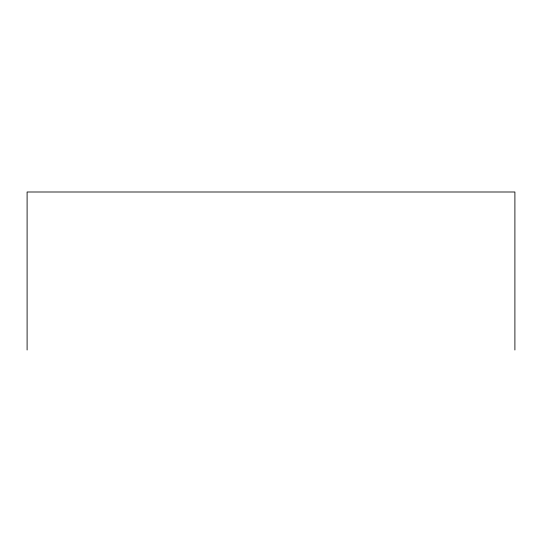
<?xml version="1.0" encoding="UTF-8"?>
<svg xmlns="http://www.w3.org/2000/svg" width="542" height="542" viewBox="0 0 542 542"><rect width="100%" height="100%" fill="white"/><g stroke="black" fill="none" stroke-linecap="round" stroke-linejoin="round"><path stroke-width="0.81" d="M514.9 350.003L514.9 191.997L27.1 191.997L27.1 350.003"/></g></svg>
